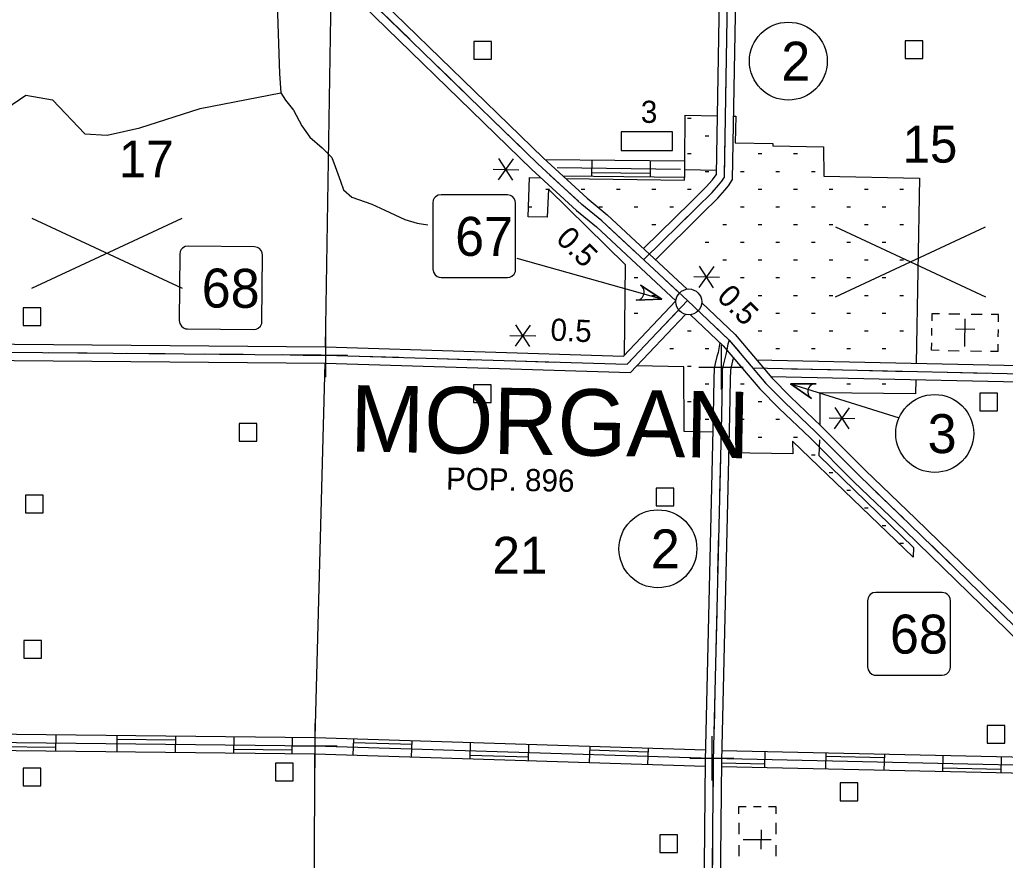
# Model space of a CAD drawing. Extents: x 2178592 to 2474272, y 720004 to 904764.
# Drawn here: x 2373027 to 2386385, y 837756 to 849147 of the extents above; entities that cross this region are included whole.
import ezdxf

# ---------------------------------------------------------------- set-up
doc = ezdxf.new("R2010")
doc.units = 0
for name, color, linetype in [('CSAH RTE', 7, 'Continuous'), ('CSAH SYM', 7, 'Continuous'), ('DWELLING', 7, 'Continuous'), ('HYDRO', 7, 'Continuous'), ('MISC SYM', 7, 'Continuous'), ('MUNI BDRY', 7, 'Continuous'), ('MUNI DOT PATTERN', 7, 'Continuous'), ('MUNI NAMES', 7, 'Continuous'), ('QUAD BASE SYM', 7, 'Continuous'), ('RTE TERM ARROW', 7, 'Continuous'), ('SECTION', 7, 'Continuous'), ('SECTION CORNER BASE', 7, 'Continuous'), ('STREET', 7, 'Continuous'), ('TH MILEAGE', 7, 'Continuous'), ('TH RTE', 7, 'Continuous'), ('TH SYM', 7, 'Continuous'), ('TOWNSHIP ROAD', 7, 'Continuous')]:
    doc.layers.add(name, color=color, linetype=linetype)

msp = doc.modelspace()

# ---------------------------------------------------------------- linework, layer by layer
at = {"layer": 'CSAH RTE'}
for points in [[(2381483, 846045), (2382124, 846676), (2382331, 846881), (2382416, 846978), (2382454, 847026), (2382470, 847049), (2382517, 849707), (2382610, 855025), (2382692, 860352), (2382702, 860992)], [(2381493, 845900), (2382201, 846597), (2382411, 846806), (2382500, 846907), (2382543, 846961), (2382579, 847014), (2382627, 849705), (2382720, 855023), (2382802, 860350), (2382812, 860990)], [(2381645, 845895), (2382278, 846519), (2382491, 846730), (2382585, 846837), (2382632, 846896), (2382688, 846980), (2382737, 849703), (2382830, 855022), (2382912, 860349), (2382922, 860989)], [(2382598, 848097), (2382608, 848624)], [(2382580, 847041), (2382589, 847569)], [(2381869, 846271), (2382201, 846597), (2382245, 846641)], [(2382643, 844805), (2382625, 844752), (2382613, 844672), (2382600, 844610), (2382582, 844554), (2382561, 844464), (2382550, 844409), (2382547, 844278), (2382538, 843784), (2382428, 839105), (2382376, 833907), (2382338, 831531), (2382318, 830495)], [(2382517, 844773), (2382504, 844691), (2382494, 844638), (2382476, 844584), (2382453, 844488), (2382440, 844422), (2382437, 844280), (2382428, 843786), (2382318, 839107), (2382266, 833908), (2382228, 831532), (2382208, 830497), (2382178, 828615), (2382145, 826015), (2382104, 823391), (2382041, 818918), (2382050, 818687), (2382084, 818584), (2382115, 818511), (2382156, 818425), (2382200, 818358), (2382250, 818289), (2382319, 818224)], [(2382702, 844566), (2382688, 844524), (2382668, 844441), (2382659, 844397), (2382657, 844275), (2382648, 843781), (2382538, 839103), (2382486, 833905)], [(2383014, 844538), (2387838, 844432), (2393157, 844305), (2395969, 844287), (2398446, 844277), (2399086, 844274)], [(2382961, 844429), (2387836, 844322), (2393155, 844195), (2395969, 844177)], [(2383489, 844417), (2384017, 844406)], [(2384545, 844394), (2385073, 844382)], [(2382547, 844289), (2382547, 844278), (2382538, 843784), (2382537, 843761)], [(2383203, 844314), (2387833, 844212), (2393154, 844085), (2395968, 844067), (2398445, 844057), (2399085, 844055)], [(2385601, 844371), (2386129, 844359)], [(2382525, 843233), (2382512, 842706)], [(2382500, 842178), (2382487, 841650)], [(2382475, 841122), (2382463, 840594)], [(2382450, 840066), (2382438, 839538)], [(2382427, 839011), (2382421, 838483)], [(2382416, 837955), (2382411, 837427)]]:
    msp.add_lwpolyline(points, dxfattribs=at)
at = {"layer": 'CSAH SYM'}
for centre in [(2383445, 848586), (2385429, 843540), (2381677, 841977)]:
    msp.add_circle(centre, 528, dxfattribs=at)
at = {"layer": 'DWELLING'}
for points in [[(2379181, 848854), (2379181, 848614), (2379421, 848614), (2379421, 848854)], [(2385028, 848861), (2385028, 848621), (2385268, 848621), (2385268, 848861)], [(2381177, 847377), (2381877, 847377), (2381877, 847627), (2381177, 847627)], [(2373072, 845242), (2373072, 845002), (2373312, 845002), (2373312, 845242)], [(2379177, 844201), (2379177, 843961), (2379417, 843961), (2379417, 844201)], [(2386040, 844087), (2386040, 843847), (2386280, 843847), (2386280, 844087)], [(2376003, 843675), (2376003, 843435), (2376243, 843435), (2376243, 843675)], [(2381653, 842799), (2381653, 842559), (2381893, 842559), (2381893, 842799)], [(2373105, 842704), (2373105, 842464), (2373345, 842464), (2373345, 842704)], [(2373083, 840735), (2373083, 840495), (2373323, 840495), (2373323, 840735)], [(2386141, 839582), (2386141, 839342), (2386381, 839342), (2386381, 839582)], [(2376494, 839072), (2376494, 838832), (2376734, 838832), (2376734, 839072)], [(2373072, 839006), (2373072, 838766), (2373312, 838766), (2373312, 839006)], [(2384149, 838804), (2384149, 838564), (2384389, 838564), (2384389, 838804)], [(2381703, 838102), (2381703, 837862), (2381943, 837862), (2381943, 838102)]]:
    msp.add_lwpolyline(points, close=True, dxfattribs=at)
at = {"layer": 'HYDRO'}
for points in [[(2376680, 849565), (2376553, 849424), (2376517, 849362), (2376547, 848419), (2376568, 848158), (2376631, 848059), (2376736, 847920), (2376853, 847708), (2376959, 847555), (2377128, 847411), (2377258, 847281), (2377303, 847157), (2377376, 846960), (2377417, 846841), (2377530, 846744), (2377799, 846649), (2377974, 846568), (2378247, 846441), (2378412, 846389), (2378559, 846366)], [(2372193, 847502), (2373111, 848123), (2373472, 848063), (2373912, 847602), (2374213, 847582), (2374653, 847683), (2375474, 847943), (2376568, 848158)]]:
    msp.add_lwpolyline(points, dxfattribs=at)
at = {"layer": 'MISC SYM'}
for p, q in [((2385394, 845067), (2385396, 845167)), ((2385396, 845167), (2385496, 845165)), ((2385621, 845163), (2385771, 845160)), ((2385837, 844717), (2385843, 845094)), ((2385921, 845157), (2386070, 845155)), ((2386295, 845151), (2386195, 845153)), ((2386294, 845051), (2386295, 845151)), ((2385390, 844867), (2385392, 844967)), ((2385710, 844960), (2385973, 844954)), ((2386290, 844851), (2386292, 844951)), ((2385387, 844667), (2385389, 844767)), ((2385487, 844665), (2385387, 844667)), ((2385612, 844663), (2385762, 844660)), ((2385912, 844658), (2386062, 844655)), ((2386287, 844651), (2386187, 844653)), ((2386287, 844651), (2386288, 844751)), ((2382775, 838387), (2382775, 838487)), ((2382775, 838487), (2382875, 838487)), ((2382975, 838487), (2383075, 838487)), ((2383175, 838487), (2383275, 838487)), ((2383275, 838487), (2383275, 838387)), ((2382775, 838262), (2382775, 838112)), ((2383275, 838262), (2383275, 838112)), ((2383075, 838169), (2383073, 837906)), ((2382834, 838038), (2383211, 838038)), ((2382775, 837962), (2382775, 837812)), ((2383275, 837962), (2383275, 837812))]:
    msp.add_line(p, q, dxfattribs=at)
at = {"layer": 'MUNI BDRY'}
for points in [[(2382043, 847229), (2382047, 847855), (2382484, 847846)], [(2382704, 847842), (2382733, 847841), (2382723, 847479)], [(2382723, 847479), (2383233, 847469), (2383234, 847437), (2383922, 847423), (2383925, 847028), (2385224, 847002), (2385179, 844490)], [(2381224, 844601), (2381240, 845825), (2380194, 846850), (2380177, 846471), (2379920, 846475), (2379937, 847008), (2380093, 847003)], [(2380428, 846995), (2382037, 846974), (2382037, 847009)], [(2382432, 843556), (2382033, 843566), (2382028, 844441), (2381392, 844457)], [(2385174, 844270), (2385170, 844077), (2383871, 844090), (2383870, 843658)], [(2383869, 843454), (2383860, 843240), (2385140, 841994), (2385137, 841862), (2383500, 843434), (2383504, 843264), (2382636, 843278)]]:
    msp.add_lwpolyline(points, dxfattribs=at)
at = {"layer": 'MUNI DOT PATTERN'}
for p, q in [((2382077, 847812), (2382127, 847812)), ((2382317, 847572), (2382367, 847572)), ((2382077, 847332), (2382127, 847332)), ((2383037, 847332), (2383087, 847332)), ((2383517, 847332), (2383567, 847332)), ((2382317, 847092), (2382367, 847092)), ((2382797, 847092), (2382847, 847092)), ((2383277, 847092), (2383327, 847092)), ((2383757, 847092), (2383807, 847092)), ((2380157, 846852), (2380207, 846852)), ((2380637, 846852), (2380687, 846852)), ((2381117, 846852), (2381167, 846852)), ((2381597, 846852), (2381647, 846852)), ((2382077, 846852), (2382127, 846852)), ((2383037, 846852), (2383087, 846852)), ((2383517, 846852), (2383567, 846852)), ((2383997, 846852), (2384047, 846852)), ((2384477, 846852), (2384527, 846852)), ((2384957, 846852), (2385007, 846852)), ((2379924, 846612), (2379967, 846612)), ((2380877, 846612), (2380927, 846612)), ((2381357, 846612), (2381407, 846612)), ((2381837, 846612), (2381887, 846612)), ((2382797, 846612), (2382847, 846612)), ((2383277, 846612), (2383327, 846612)), ((2383757, 846612), (2383807, 846612)), ((2384237, 846612), (2384287, 846612)), ((2384717, 846612), (2384767, 846612)), ((2381597, 846372), (2381647, 846372)), ((2382557, 846372), (2382607, 846372)), ((2383037, 846372), (2383087, 846372)), ((2383517, 846372), (2383567, 846372)), ((2383997, 846372), (2384047, 846372)), ((2384477, 846372), (2384527, 846372)), ((2384957, 846372), (2385007, 846372)), ((2382317, 846132), (2382367, 846132)), ((2382797, 846132), (2382847, 846132)), ((2383277, 846132), (2383327, 846132)), ((2383757, 846132), (2383807, 846132)), ((2384237, 846132), (2384287, 846132)), ((2384717, 846132), (2384767, 846132)), ((2382557, 845892), (2382607, 845892)), ((2383037, 845892), (2383087, 845892)), ((2383517, 845892), (2383567, 845892)), ((2383997, 845892), (2384047, 845892)), ((2384477, 845892), (2384527, 845892)), ((2384957, 845892), (2385007, 845892)), ((2381357, 845652), (2381407, 845652)), ((2382797, 845652), (2382847, 845652)), ((2383277, 845652), (2383327, 845652)), ((2383757, 845652), (2383807, 845652)), ((2384237, 845652), (2384287, 845652)), ((2384717, 845652), (2384767, 845652)), ((2381597, 845412), (2381647, 845412)), ((2383037, 845412), (2383087, 845412)), ((2383517, 845412), (2383567, 845412)), ((2383997, 845412), (2384047, 845412)), ((2384477, 845412), (2384527, 845412)), ((2384957, 845412), (2385007, 845412)), ((2381357, 845172), (2381407, 845172)), ((2383277, 845172), (2383327, 845172)), ((2383757, 845172), (2383807, 845172)), ((2384237, 845172), (2384287, 845172)), ((2384717, 845172), (2384767, 845172)), ((2382077, 844932), (2382127, 844932)), ((2383037, 844932), (2383087, 844932)), ((2383517, 844932), (2383567, 844932)), ((2383997, 844932), (2384047, 844932)), ((2384477, 844932), (2384527, 844932)), ((2384957, 844932), (2385007, 844932)), ((2381837, 844692), (2381887, 844692)), ((2382317, 844692), (2382367, 844692)), ((2383277, 844692), (2383327, 844692)), ((2383757, 844692), (2383807, 844692)), ((2384237, 844692), (2384287, 844692)), ((2384717, 844692), (2384767, 844692)), ((2382077, 844452), (2382127, 844452)), ((2382317, 844212), (2382367, 844212)), ((2382797, 844212), (2382847, 844212)), ((2383757, 844212), (2383807, 844212)), ((2384237, 844212), (2384287, 844212)), ((2384717, 844212), (2384767, 844212)), ((2382077, 843972), (2382127, 843972)), ((2383037, 843972), (2383087, 843972)), ((2382317, 843732), (2382367, 843732)), ((2382797, 843732), (2382847, 843732)), ((2383277, 843732), (2383327, 843732)), ((2383037, 843492), (2383087, 843492)), ((2383517, 843492), (2383567, 843492)), ((2383757, 843252), (2383807, 843252)), ((2383997, 843012), (2384047, 843012)), ((2384237, 842772), (2384287, 842772)), ((2384477, 842532), (2384527, 842532)), ((2384717, 842292), (2384767, 842292)), ((2384957, 842052), (2385007, 842052))]:
    msp.add_line(p, q, dxfattribs=at)
at = {"layer": 'MUNI NAMES'}
msp.add_circle((2382096, 845323), 175, dxfattribs=at)
at = {"layer": 'QUAD BASE SYM'}
for p, q in [((2373190, 846458), (2375227, 845508)), ((2373190, 845508), (2375227, 846458)), ((2384082, 846342), (2386119, 845392)), ((2384082, 845392), (2386119, 846342)), ((2374209, 845983), (2374209, 845983)), ((2385100, 845867), (2385100, 845867))]:
    msp.add_line(p, q, dxfattribs=at)
at = {"layer": 'RTE TERM ARROW'}
for p, q in [((2381729, 845358), (2379771, 845912)), ((2383474, 844215), (2384946, 843754))]:
    msp.add_line(p, q, dxfattribs=at)
for points in [[(2381729, 845358), (2381382, 845348), (2381398, 845349), (2381430, 845357), (2381449, 845369), (2381467, 845386), (2381479, 845404), (2381487, 845425), (2381491, 845446), (2381491, 845468), (2381487, 845489), (2381478, 845509), (2381467, 845525), (2381453, 845538), (2381439, 845548)], [(2383474, 844215), (2383821, 844215), (2383805, 844215), (2383773, 844207), (2383754, 844196), (2383735, 844179), (2383723, 844161), (2383714, 844141), (2383709, 844120), (2383709, 844099), (2383712, 844077), (2383720, 844057), (2383731, 844041), (2383745, 844027), (2383759, 844016)]]:
    msp.add_lwpolyline(points, close=True, dxfattribs=at)
for points in [[(2381382, 845348), (2381729, 845358), (2381439, 845548)], [(2383821, 844215), (2383474, 844215), (2383759, 844016)]]:
    msp.add_lwpolyline(points, dxfattribs=at)
at = {"layer": 'SECTION'}
for points in [[(2377172, 844713), (2377254, 849760)], [(2377032, 839419), (2377167, 844494)], [(2377014, 834110), (2377028, 839199)]]:
    msp.add_lwpolyline(points, dxfattribs=at)
at = {"layer": 'SECTION CORNER BASE'}
for p, q in [((2377170, 844903), (2377170, 844303)), ((2382534, 844738), (2382534, 844138)), ((2376870, 844603), (2377470, 844603)), ((2377170, 844603), (2377170, 844603)), ((2382234, 844438), (2382834, 844438)), ((2382534, 844438), (2382534, 844438)), ((2377029, 839609), (2377029, 839009)), ((2376729, 839309), (2377329, 839309)), ((2377029, 839309), (2377029, 839309)), ((2382408, 839438), (2382408, 838838)), ((2382108, 839138), (2382708, 839138)), ((2382408, 839138), (2382408, 839138))]:
    msp.add_line(p, q, dxfattribs=at)
at = {"layer": 'STREET'}
for p, q in [((2380780, 847243), (2380778, 847023)), ((2381572, 847234), (2381570, 847014)), ((2382039, 847229), (2382037, 847009))]:
    msp.add_line(p, q, dxfattribs=at)
for points in [[(2382039, 847229), (2380149, 847250)], [(2381985, 847119), (2380312, 847138)], [(2381570, 847064), (2380778, 847073)], [(2382038, 847118), (2382471, 847107)], [(2382037, 847009), (2380392, 847028)]]:
    msp.add_lwpolyline(points, dxfattribs=at)
at = {"layer": 'TH MILEAGE'}
for p, q in [((2379516, 846976), (2379719, 847260)), ((2379713, 846972), (2379523, 847265)), ((2379443, 847122), (2379793, 847114)), ((2382235, 845520), (2382438, 845804)), ((2382432, 845515), (2382241, 845808)), ((2382162, 845666), (2382512, 845658)), ((2379745, 844724), (2379948, 845008)), ((2379942, 844719), (2379751, 845012)), ((2379672, 844870), (2380021, 844862)), ((2384071, 843605), (2384275, 843889)), ((2384268, 843601), (2384078, 843894)), ((2383998, 843751), (2384348, 843743))]:
    msp.add_line(p, q, dxfattribs=at)
at = {"layer": 'TH RTE'}
for points in [[(2366272, 860735), (2367056, 859974), (2372213, 854966), (2377332, 849990), (2380120, 847277), (2380718, 846728), (2380989, 846505), (2382073, 845497)], [(2366119, 860577), (2366902, 859816), (2372060, 854809), (2377179, 849833), (2379969, 847117), (2380574, 846562), (2380843, 846339), (2381922, 845337)], [(2382078, 845342), (2380916, 846422), (2380646, 846645), (2380045, 847197), (2377255, 849912), (2372136, 854888), (2366979, 859895), (2366196, 860656)], [(2377935, 849250), (2378314, 848882)], [(2378692, 848513), (2379070, 848145)], [(2379449, 847777), (2379827, 847409)], [(2380210, 847045), (2380599, 846688)], [(2381000, 846344), (2381386, 845985)], [(2381773, 845625), (2381969, 845443)], [(2330300, 845226), (2335343, 845161), (2340406, 845128), (2345726, 845011), (2350958, 844999), (2356207, 844989), (2361522, 844910), (2363313, 844891), (2366803, 844884), (2371897, 844760), (2377172, 844713), (2381213, 844589), (2381922, 845337)], [(2363312, 844781), (2366802, 844774), (2371895, 844650), (2377170, 844603), (2381259, 844478), (2382078, 845342), (2382643, 844806), (2383139, 844219), (2383396, 843958), (2383816, 843558), (2384409, 842964), (2385098, 842304), (2386662, 840782), (2387813, 839663), (2389519, 838003), (2391226, 836353), (2392989, 834638), (2394314, 833358), (2395837, 831884)], [(2381673, 844914), (2381959, 845215)], [(2382271, 845311), (2382723, 844881), (2383220, 844293), (2383473, 844036), (2383892, 843637), (2384486, 843043), (2385174, 842383), (2386739, 840861), (2387890, 839741), (2389595, 838082), (2391303, 836432), (2393066, 834717), (2394390, 833437), (2395913, 831964), (2397351, 830598), (2401019, 827038)], [(2330210, 845007), (2335341, 844941), (2340403, 844908), (2345723, 844791), (2350957, 844779), (2356205, 844769), (2361520, 844690), (2363311, 844671), (2366800, 844664), (2371893, 844540), (2377168, 844494), (2381305, 844366), (2382052, 845154)], [(2382121, 845150), (2382563, 844730), (2383058, 844145), (2383319, 843879), (2383739, 843479), (2384332, 842886), (2385022, 842225), (2386585, 840704), (2387736, 839584), (2389442, 837924), (2391150, 836274), (2392912, 834559), (2394237, 833279), (2395761, 831805), (2397198, 830439), (2400866, 826880)], [(2382417, 845020), (2382643, 844806), (2382783, 844640)], [(2373415, 844636), (2373943, 844632)], [(2374471, 844627), (2374999, 844622)], [(2375527, 844618), (2376055, 844613)], [(2376583, 844609), (2377111, 844604)], [(2377639, 844589), (2378167, 844573)], [(2378694, 844557), (2379222, 844540)], [(2379750, 844524), (2380278, 844508)], [(2380805, 844491), (2381259, 844478), (2381310, 844531)], [(2383124, 844237), (2383139, 844219), (2383396, 843958), (2383496, 843863)], [(2383877, 843497), (2384250, 843124)], [(2384628, 842755), (2385009, 842389)], [(2385388, 842022), (2385767, 841653)], [(2386145, 841285), (2386524, 840917)]]:
    msp.add_lwpolyline(points, dxfattribs=at)
at = {"layer": 'TH SYM'}
for points in [[(2379637, 846776), (2378739, 846776), (2378699, 846769), (2378663, 846746), (2378646, 846728), (2378633, 846701), (2378627, 846664), (2378627, 845766), (2378634, 845725), (2378657, 845689), (2378684, 845668), (2378713, 845657), (2378739, 845654), (2379637, 845654), (2379669, 845659), (2379699, 845673), (2379727, 845700), (2379745, 845737), (2379749, 845766), (2379749, 846664), (2379744, 846694), (2379731, 846724), (2379706, 846751), (2379680, 846767)], [(2376208, 846071), (2375310, 846079), (2375270, 846072), (2375233, 846050), (2375217, 846032), (2375203, 846005), (2375197, 845968), (2375189, 845070), (2375196, 845029), (2375218, 844993), (2375246, 844972), (2375274, 844960), (2375300, 844957), (2376198, 844949), (2376231, 844954), (2376260, 844968), (2376289, 844995), (2376307, 845032), (2376311, 845061), (2376319, 845958), (2376315, 845989), (2376301, 846018), (2376277, 846046), (2376251, 846062)], [(2385530, 841386), (2384632, 841386), (2384592, 841379), (2384556, 841356), (2384540, 841338), (2384526, 841311), (2384520, 841274), (2384520, 840376), (2384527, 840335), (2384550, 840299), (2384577, 840278), (2384606, 840267), (2384632, 840264), (2385530, 840264), (2385563, 840269), (2385592, 840283), (2385620, 840310), (2385638, 840347), (2385642, 840376), (2385642, 841274), (2385637, 841304), (2385624, 841334), (2385599, 841361), (2385573, 841377)]]:
    msp.add_lwpolyline(points, close=True, dxfattribs=at)
at = {"layer": 'TOWNSHIP ROAD'}
for p, q in [((2373518, 839238), (2373521, 839458)), ((2374346, 839229), (2374349, 839449)), ((2375138, 839220), (2375141, 839440)), ((2375930, 839212), (2375933, 839431)), ((2376722, 839203), (2376725, 839423)), ((2377548, 839183), (2377555, 839403)), ((2378339, 839158), (2378346, 839377)), ((2379131, 839132), (2379138, 839352)), ((2379922, 839107), (2379929, 839327)), ((2380750, 839081), (2380757, 839301)), ((2381542, 839056), (2381549, 839275)), ((2383126, 839012), (2383131, 839232)), ((2383954, 838995), (2383959, 839215)), ((2384746, 838978), (2384751, 839197)), ((2385538, 838960), (2385542, 839180)), ((2386329, 838943), (2386334, 839163))]:
    msp.add_line(p, q, dxfattribs=at)
for points in [[(2366859, 839574), (2371764, 839477), (2377031, 839419), (2382321, 839251)], [(2363247, 839472), (2366748, 839467), (2371762, 839367), (2377029, 839309), (2382408, 839138), (2387716, 839023), (2393069, 838956), (2395912, 838901)], [(2366857, 839354), (2371760, 839257), (2377026, 839199), (2382317, 839031)], [(2374348, 839399), (2375140, 839390)], [(2377553, 839353), (2378345, 839328)], [(2372727, 839297), (2373519, 839288)], [(2375931, 839262), (2376723, 839253)], [(2379132, 839182), (2379924, 839157)], [(2380755, 839251), (2381547, 839225)], [(2382541, 839245), (2387718, 839133), (2388205, 839127)], [(2382537, 839075), (2383127, 839062)], [(2383958, 839165), (2384749, 839147)], [(2382537, 839025), (2387714, 838913), (2388434, 838904)], [(2385539, 839010), (2386330, 838993)]]:
    msp.add_lwpolyline(points, dxfattribs=at)

# ---------------------------------------------------------------- texts
at = {"layer": 'CSAH SYM'}
for s, p in [('2', (2383349, 848321)), ('3', (2385333, 843274)), ('2', (2381581, 841712))]:
    msp.add_text(s, height=528, dxfattribs=at).set_placement(p)
at = {"layer": 'DWELLING'}
msp.add_text('3', height=300, dxfattribs=at).set_placement((2381446, 847749))
at = {"layer": 'MUNI NAMES'}
for s, height, p in [('MORGAN', 900, (2377501, 843297)), ('POP. 896', 300, (2378804, 842779))]:
    msp.add_text(s, height=height, rotation=359, dxfattribs=at).set_placement(p)
at = {"layer": 'SECTION'}
for s, p in [('15', (2384992, 847210)), ('17', (2374370, 847009)), ('21', (2379435, 841640))]:
    msp.add_text(s, height=500, dxfattribs=at).set_placement(p)
at = {"layer": 'TH MILEAGE'}
for rotation, p in [(315.7659, (2380280, 846159)), (314.981, (2382461, 845376)), (357.5065, (2380216, 844800))]:
    msp.add_text('0.5', height=300, rotation=rotation, dxfattribs=at).set_placement(p)
at = {"layer": 'TH SYM'}
for s, p in [('67', (2378929, 845947)), ('68', (2384822, 840557))]:
    msp.add_text(s, height=528, dxfattribs=at).set_placement(p)
msp.add_text('68', height=528, rotation=359.5, dxfattribs=at).set_placement((2375492, 845248))

doc.saveas('drawing.dxf')
